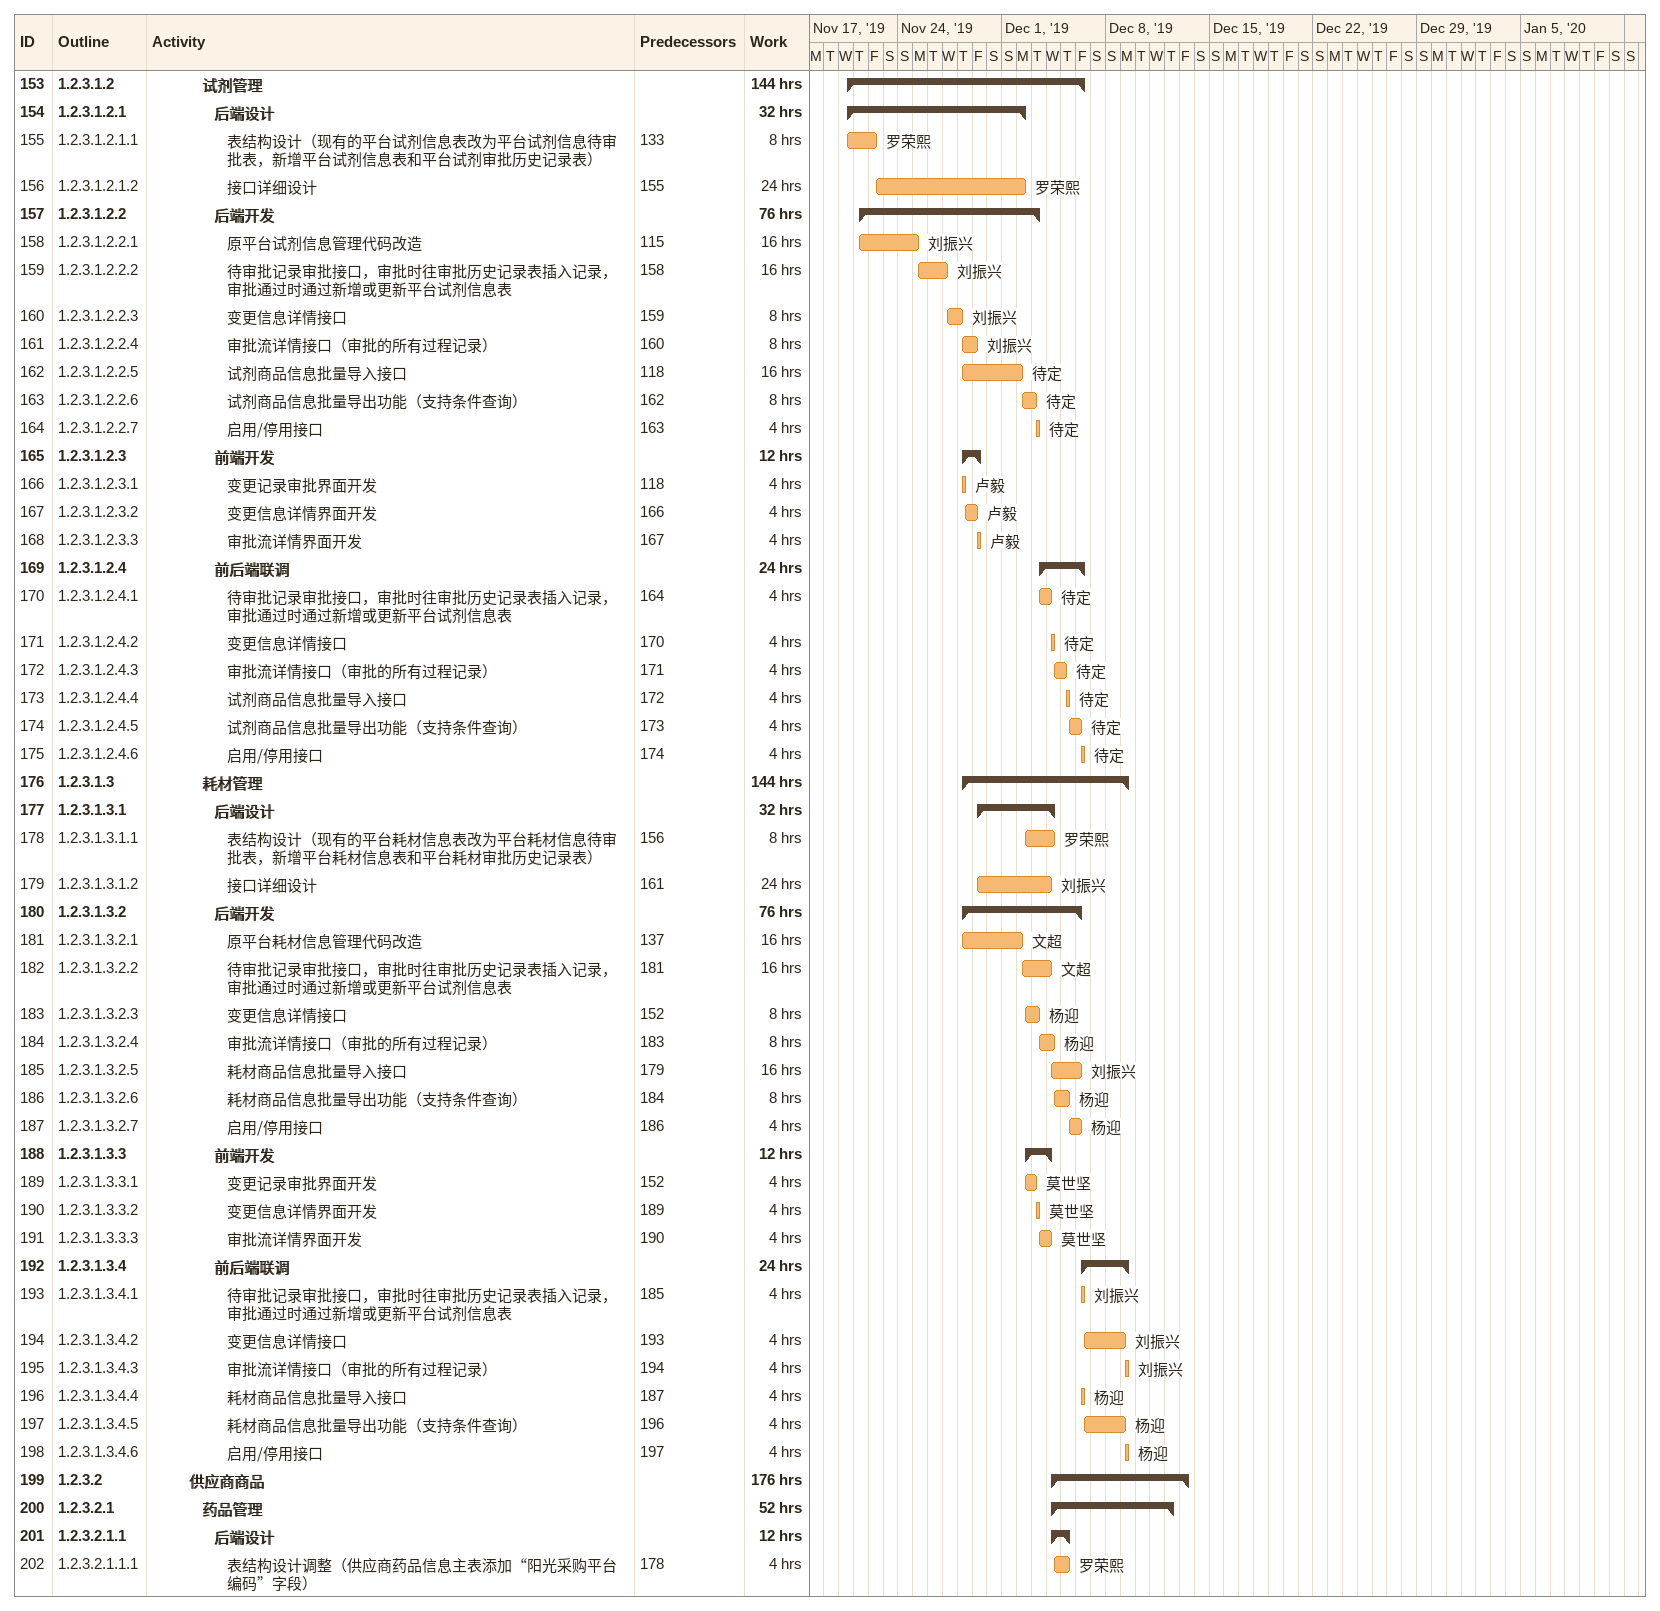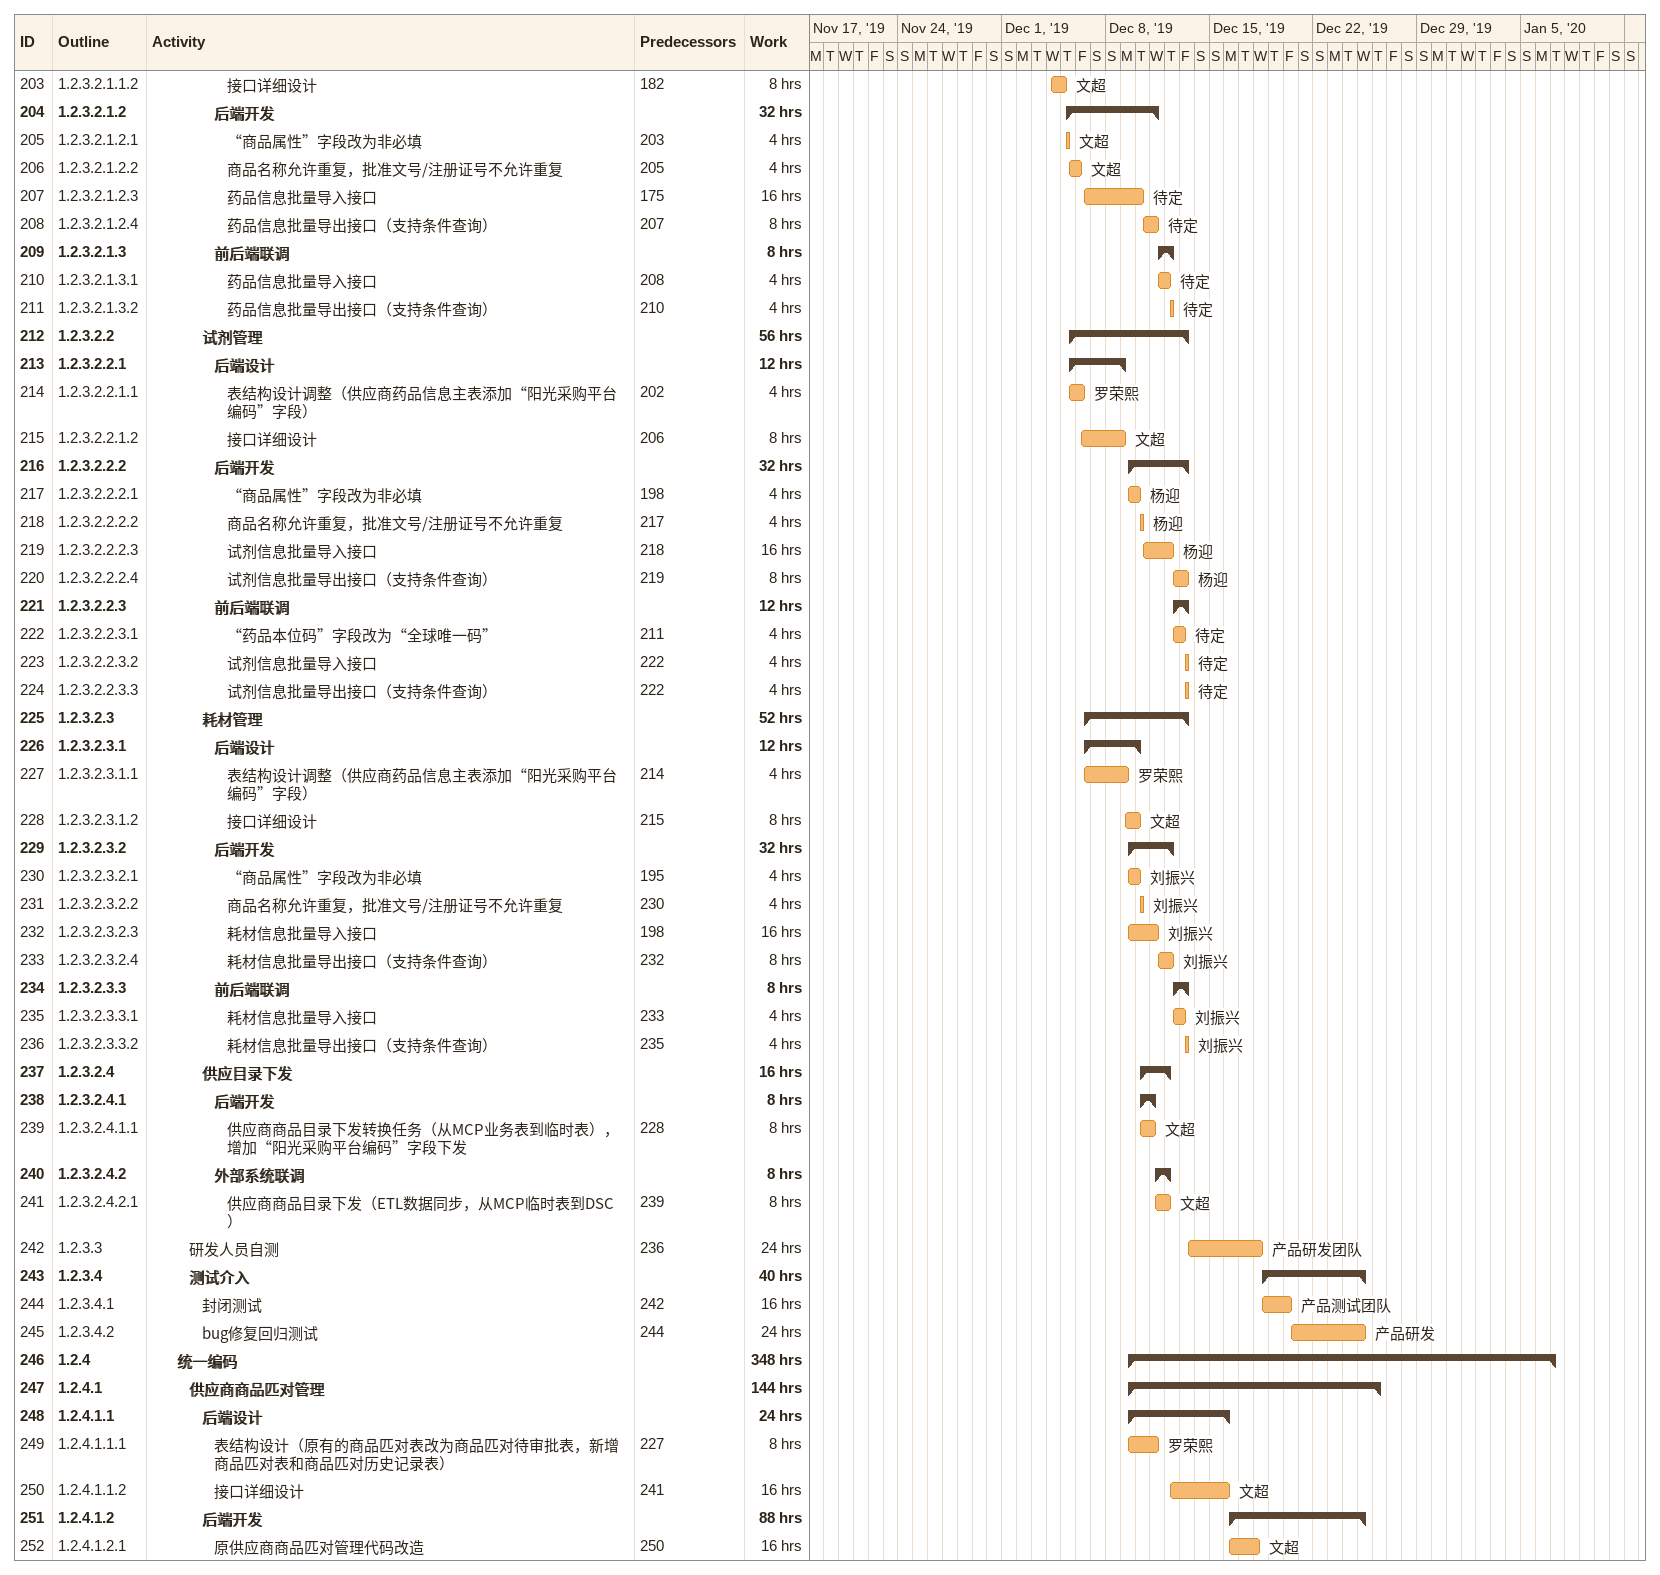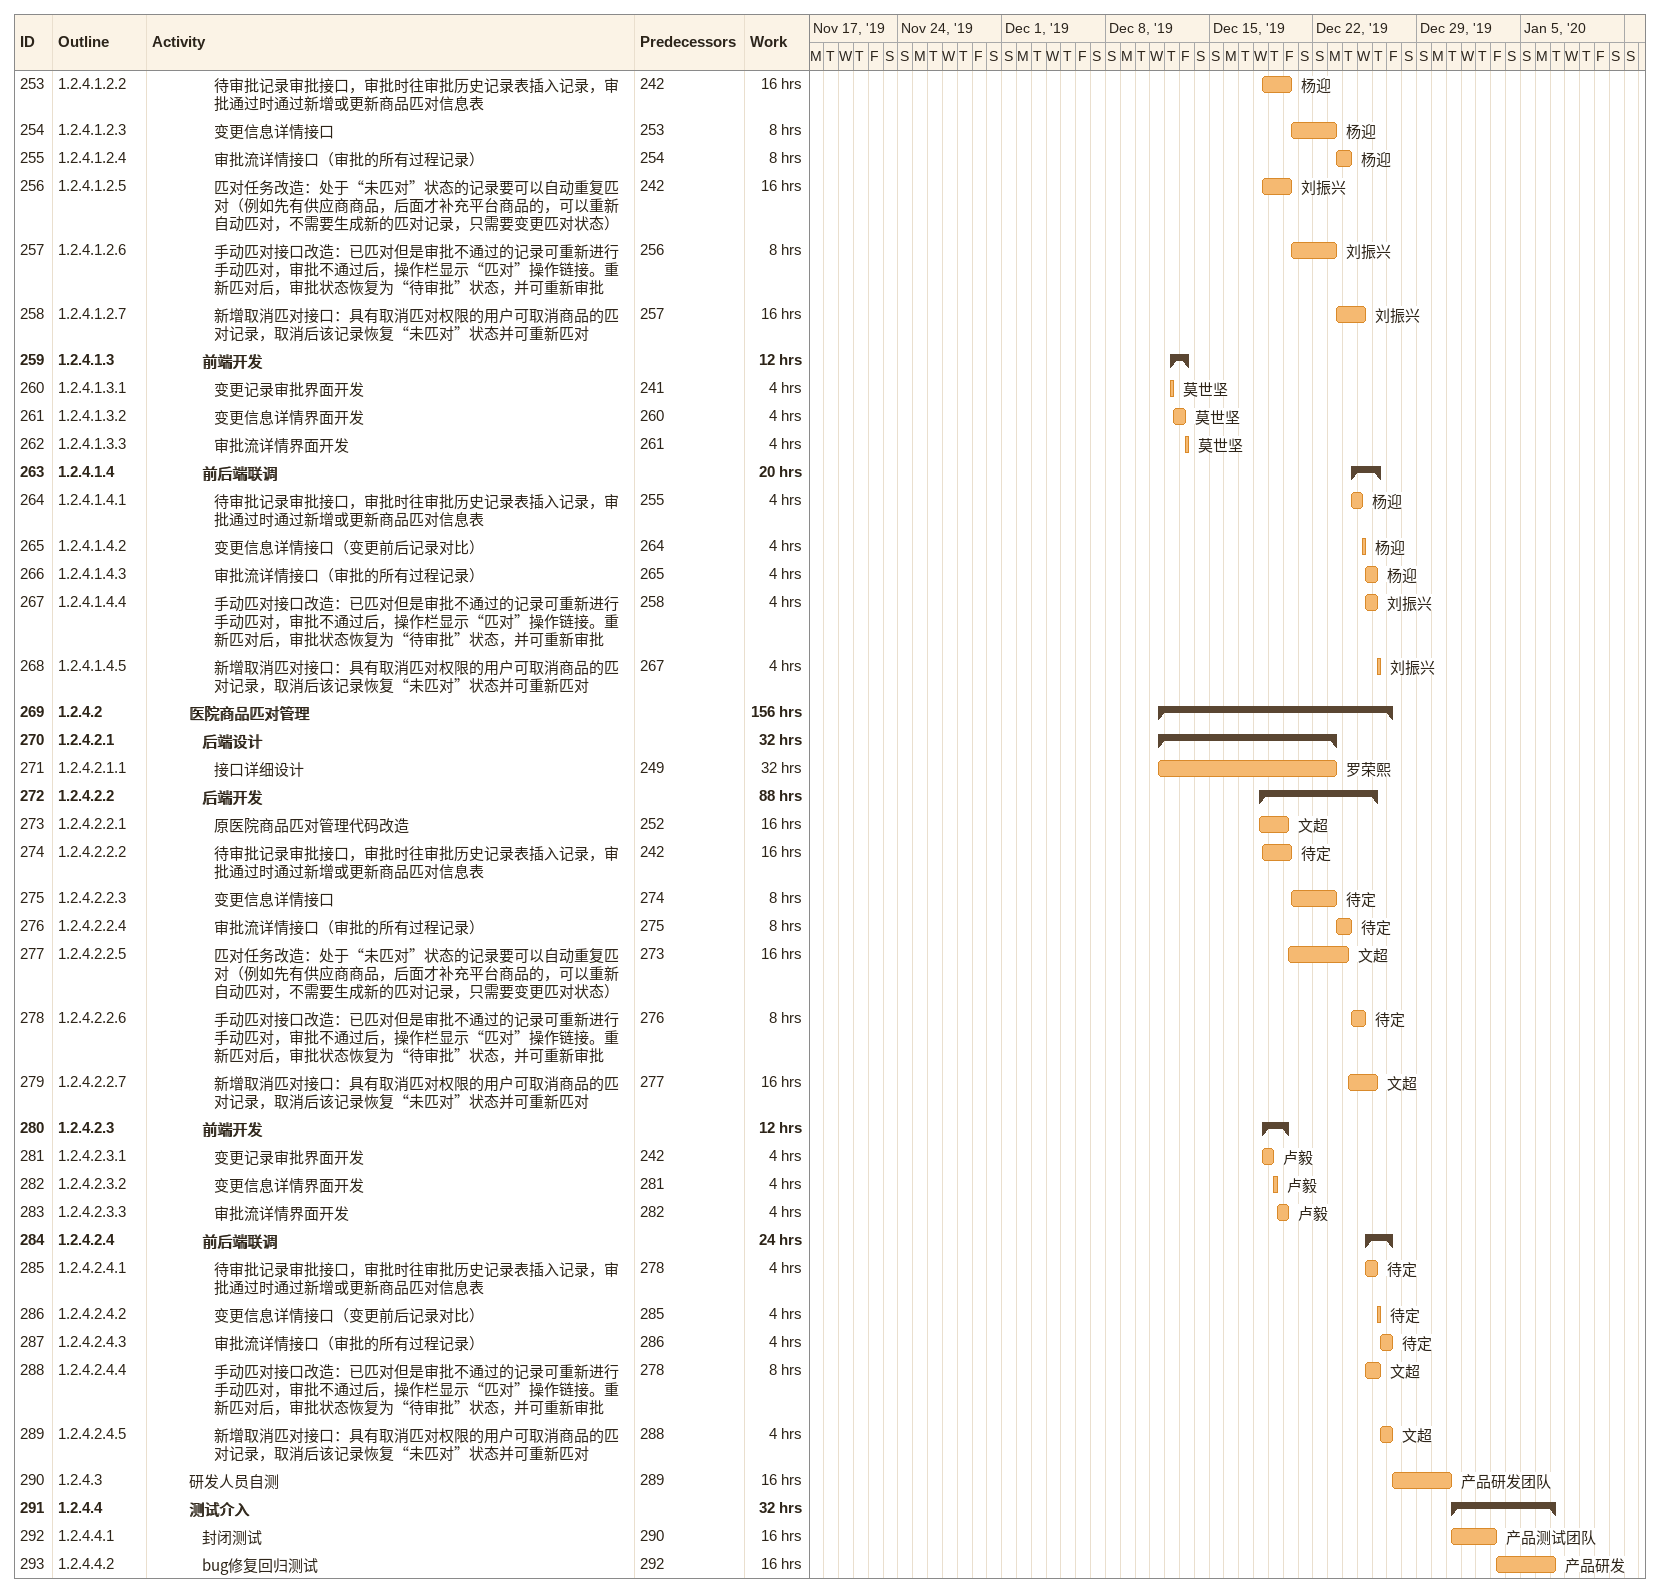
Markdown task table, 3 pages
| ID | WBS | Task | Start | Finish | Predecessors | Resources | Work (h) |
|---|---|---|---|---|---|---|---|
| 153 | 1.2.3.1.2 | **试剂管理** | 2019-11-20 | 2019-12-06 |  |  | 144 |
| 154 | 1.2.3.1.2.1 | **后端设计** | 2019-11-20 | 2019-12-02 |  |  | 32 |
| 155 | 1.2.3.1.2.1.1 | 表结构设计（现有的平台试剂信息表改为平台试剂信息待审批表，新增平台试剂信息表和平台试剂审批历史记录表） | 2019-11-20 | 2019-11-22 | 133 | 罗荣熙 | 8 |
| 156 | 1.2.3.1.2.1.2 | 接口详细设计 | 2019-11-22 | 2019-12-02 | 155 | 罗荣熙 | 24 |
| 157 | 1.2.3.1.2.2 | **后端开发** | 2019-11-21 | 2019-12-03 |  |  | 76 |
| 158 | 1.2.3.1.2.2.1 | 原平台试剂信息管理代码改造 | 2019-11-21 | 2019-11-25 | 115 | 刘振兴 | 16 |
| 159 | 1.2.3.1.2.2.2 | 待审批记录审批接口，审批时往审批历史记录表插入记录，审批通过时通过新增或更新平台试剂信息表 | 2019-11-25 | 2019-11-27 | 158 | 刘振兴 | 16 |
| 160 | 1.2.3.1.2.2.3 | 变更信息详情接口 | 2019-11-27 | 2019-11-28 | 159 | 刘振兴 | 8 |
| 161 | 1.2.3.1.2.2.4 | 审批流详情接口（审批的所有过程记录） | 2019-11-28 | 2019-11-29 | 160 | 刘振兴 | 8 |
| 162 | 1.2.3.1.2.2.5 | 试剂商品信息批量导入接口 | 2019-11-28 | 2019-12-02 | 118 | 待定 | 16 |
| 163 | 1.2.3.1.2.2.6 | 试剂商品信息批量导出功能（支持条件查询） | 2019-12-02 | 2019-12-03 | 162 | 待定 | 8 |
| 164 | 1.2.3.1.2.2.7 | 启用/停用接口 | 2019-12-03 | 2019-12-03 | 163 | 待定 | 4 |
| 165 | 1.2.3.1.2.3 | **前端开发** | 2019-11-28 | 2019-11-29 |  |  | 12 |
| 166 | 1.2.3.1.2.3.1 | 变更记录审批界面开发 | 2019-11-28 | 2019-11-28 | 118 | 卢毅 | 4 |
| 167 | 1.2.3.1.2.3.2 | 变更信息详情界面开发 | 2019-11-28 | 2019-11-29 | 166 | 卢毅 | 4 |
| 168 | 1.2.3.1.2.3.3 | 审批流详情界面开发 | 2019-11-29 | 2019-11-29 | 167 | 卢毅 | 4 |
| 169 | 1.2.3.1.2.4 | **前后端联调** | 2019-12-03 | 2019-12-06 |  |  | 24 |
| 170 | 1.2.3.1.2.4.1 | 待审批记录审批接口，审批时往审批历史记录表插入记录，审批通过时通过新增或更新平台试剂信息表 | 2019-12-03 | 2019-12-04 | 164 | 待定 | 4 |
| 171 | 1.2.3.1.2.4.2 | 变更信息详情接口 | 2019-12-04 | 2019-12-04 | 170 | 待定 | 4 |
| 172 | 1.2.3.1.2.4.3 | 审批流详情接口（审批的所有过程记录） | 2019-12-04 | 2019-12-05 | 171 | 待定 | 4 |
| 173 | 1.2.3.1.2.4.4 | 试剂商品信息批量导入接口 | 2019-12-05 | 2019-12-05 | 172 | 待定 | 4 |
| 174 | 1.2.3.1.2.4.5 | 试剂商品信息批量导出功能（支持条件查询） | 2019-12-05 | 2019-12-06 | 173 | 待定 | 4 |
| 175 | 1.2.3.1.2.4.6 | 启用/停用接口 | 2019-12-06 | 2019-12-06 | 174 | 待定 | 4 |
| 176 | 1.2.3.1.3 | **耗材管理** | 2019-11-28 | 2019-12-09 |  |  | 144 |
| 177 | 1.2.3.1.3.1 | **后端设计** | 2019-11-29 | 2019-12-04 |  |  | 32 |
| 178 | 1.2.3.1.3.1.1 | 表结构设计（现有的平台耗材信息表改为平台耗材信息待审批表，新增平台耗材信息表和平台耗材审批历史记录表） | 2019-12-02 | 2019-12-04 | 156 | 罗荣熙 | 8 |
| 179 | 1.2.3.1.3.1.2 | 接口详细设计 | 2019-11-29 | 2019-12-04 | 161 | 刘振兴 | 24 |
| 180 | 1.2.3.1.3.2 | **后端开发** | 2019-11-28 | 2019-12-06 |  |  | 76 |
| 181 | 1.2.3.1.3.2.1 | 原平台耗材信息管理代码改造 | 2019-11-28 | 2019-12-02 | 137 | 文超 | 16 |
| 182 | 1.2.3.1.3.2.2 | 待审批记录审批接口，审批时往审批历史记录表插入记录，审批通过时通过新增或更新平台试剂信息表 | 2019-12-02 | 2019-12-04 | 181 | 文超 | 16 |
| 183 | 1.2.3.1.3.2.3 | 变更信息详情接口 | 2019-12-02 | 2019-12-03 | 152 | 杨迎 | 8 |
| 184 | 1.2.3.1.3.2.4 | 审批流详情接口（审批的所有过程记录） | 2019-12-03 | 2019-12-04 | 183 | 杨迎 | 8 |
| 185 | 1.2.3.1.3.2.5 | 耗材商品信息批量导入接口 | 2019-12-04 | 2019-12-06 | 179 | 刘振兴 | 16 |
| 186 | 1.2.3.1.3.2.6 | 耗材商品信息批量导出功能（支持条件查询） | 2019-12-04 | 2019-12-05 | 184 | 杨迎 | 8 |
| 187 | 1.2.3.1.3.2.7 | 启用/停用接口 | 2019-12-05 | 2019-12-06 | 186 | 杨迎 | 4 |
| 188 | 1.2.3.1.3.3 | **前端开发** | 2019-12-02 | 2019-12-04 |  |  | 12 |
| 189 | 1.2.3.1.3.3.1 | 变更记录审批界面开发 | 2019-12-02 | 2019-12-03 | 152 | 莫世坚 | 4 |
| 190 | 1.2.3.1.3.3.2 | 变更信息详情界面开发 | 2019-12-03 | 2019-12-03 | 189 | 莫世坚 | 4 |
| 191 | 1.2.3.1.3.3.3 | 审批流详情界面开发 | 2019-12-03 | 2019-12-04 | 190 | 莫世坚 | 4 |
| 192 | 1.2.3.1.3.4 | **前后端联调** | 2019-12-06 | 2019-12-09 |  |  | 24 |
| 193 | 1.2.3.1.3.4.1 | 待审批记录审批接口，审批时往审批历史记录表插入记录，审批通过时通过新增或更新平台试剂信息表 | 2019-12-06 | 2019-12-06 | 185 | 刘振兴 | 4 |
| 194 | 1.2.3.1.3.4.2 | 变更信息详情接口 | 2019-12-06 | 2019-12-09 | 193 | 刘振兴 | 4 |
| 195 | 1.2.3.1.3.4.3 | 审批流详情接口（审批的所有过程记录） | 2019-12-09 | 2019-12-09 | 194 | 刘振兴 | 4 |
| 196 | 1.2.3.1.3.4.4 | 耗材商品信息批量导入接口 | 2019-12-06 | 2019-12-06 | 187 | 杨迎 | 4 |
| 197 | 1.2.3.1.3.4.5 | 耗材商品信息批量导出功能（支持条件查询） | 2019-12-06 | 2019-12-09 | 196 | 杨迎 | 4 |
| 198 | 1.2.3.1.3.4.6 | 启用/停用接口 | 2019-12-09 | 2019-12-09 | 197 | 杨迎 | 4 |
| 199 | 1.2.3.2 | **供应商商品** | 2019-12-04 | 2019-12-13 |  |  | 176 |
| 200 | 1.2.3.2.1 | **药品管理** | 2019-12-04 | 2019-12-12 |  |  | 52 |
| 201 | 1.2.3.2.1.1 | **后端设计** | 2019-12-04 | 2019-12-05 |  |  | 12 |
| 202 | 1.2.3.2.1.1.1 | 表结构设计调整（供应商药品信息主表添加“阳光采购平台编码”字段） | 2019-12-04 | 2019-12-05 | 178 | 罗荣熙 | 4 |
| 203 | 1.2.3.2.1.1.2 | 接口详细设计 | 2019-12-04 | 2019-12-05 | 182 | 文超 | 8 |
| 204 | 1.2.3.2.1.2 | **后端开发** | 2019-12-05 | 2019-12-11 |  |  | 32 |
| 205 | 1.2.3.2.1.2.1 | “商品属性”字段改为非必填 | 2019-12-05 | 2019-12-05 | 203 | 文超 | 4 |
| 206 | 1.2.3.2.1.2.2 | 商品名称允许重复，批准文号/注册证号不允许重复 | 2019-12-05 | 2019-12-06 | 205 | 文超 | 4 |
| 207 | 1.2.3.2.1.2.3 | 药品信息批量导入接口 | 2019-12-06 | 2019-12-10 | 175 | 待定 | 16 |
| 208 | 1.2.3.2.1.2.4 | 药品信息批量导出接口（支持条件查询） | 2019-12-10 | 2019-12-11 | 207 | 待定 | 8 |
| 209 | 1.2.3.2.1.3 | **前后端联调** | 2019-12-11 | 2019-12-12 |  |  | 8 |
| 210 | 1.2.3.2.1.3.1 | 药品信息批量导入接口 | 2019-12-11 | 2019-12-12 | 208 | 待定 | 4 |
| 211 | 1.2.3.2.1.3.2 | 药品信息批量导出接口（支持条件查询） | 2019-12-12 | 2019-12-12 | 210 | 待定 | 4 |
| 212 | 1.2.3.2.2 | **试剂管理** | 2019-12-05 | 2019-12-13 |  |  | 56 |
| 213 | 1.2.3.2.2.1 | **后端设计** | 2019-12-05 | 2019-12-09 |  |  | 12 |
| 214 | 1.2.3.2.2.1.1 | 表结构设计调整（供应商药品信息主表添加“阳光采购平台编码”字段） | 2019-12-05 | 2019-12-06 | 202 | 罗荣熙 | 4 |
| 215 | 1.2.3.2.2.1.2 | 接口详细设计 | 2019-12-06 | 2019-12-09 | 206 | 文超 | 8 |
| 216 | 1.2.3.2.2.2 | **后端开发** | 2019-12-09 | 2019-12-13 |  |  | 32 |
| 217 | 1.2.3.2.2.2.1 | “商品属性”字段改为非必填 | 2019-12-09 | 2019-12-10 | 198 | 杨迎 | 4 |
| 218 | 1.2.3.2.2.2.2 | 商品名称允许重复，批准文号/注册证号不允许重复 | 2019-12-10 | 2019-12-10 | 217 | 杨迎 | 4 |
| 219 | 1.2.3.2.2.2.3 | 试剂信息批量导入接口 | 2019-12-10 | 2019-12-12 | 218 | 杨迎 | 16 |
| 220 | 1.2.3.2.2.2.4 | 试剂信息批量导出接口（支持条件查询） | 2019-12-12 | 2019-12-13 | 219 | 杨迎 | 8 |
| 221 | 1.2.3.2.2.3 | **前后端联调** | 2019-12-12 | 2019-12-13 |  |  | 12 |
| 222 | 1.2.3.2.2.3.1 | “药品本位码”字段改为“全球唯一码” | 2019-12-12 | 2019-12-13 | 211 | 待定 | 4 |
| 223 | 1.2.3.2.2.3.2 | 试剂信息批量导入接口 | 2019-12-13 | 2019-12-13 | 222 | 待定 | 4 |
| 224 | 1.2.3.2.2.3.3 | 试剂信息批量导出接口（支持条件查询） | 2019-12-13 | 2019-12-13 | 222 | 待定 | 4 |
| 225 | 1.2.3.2.3 | **耗材管理** | 2019-12-06 | 2019-12-13 |  |  | 52 |
| 226 | 1.2.3.2.3.1 | **后端设计** | 2019-12-06 | 2019-12-10 |  |  | 12 |
| 227 | 1.2.3.2.3.1.1 | 表结构设计调整（供应商药品信息主表添加“阳光采购平台编码”字段） | 2019-12-06 | 2019-12-09 | 214 | 罗荣熙 | 4 |
| 228 | 1.2.3.2.3.1.2 | 接口详细设计 | 2019-12-09 | 2019-12-10 | 215 | 文超 | 8 |
| 229 | 1.2.3.2.3.2 | **后端开发** | 2019-12-09 | 2019-12-12 |  |  | 32 |
| 230 | 1.2.3.2.3.2.1 | “商品属性”字段改为非必填 | 2019-12-09 | 2019-12-10 | 195 | 刘振兴 | 4 |
| 231 | 1.2.3.2.3.2.2 | 商品名称允许重复，批准文号/注册证号不允许重复 | 2019-12-10 | 2019-12-10 | 230 | 刘振兴 | 4 |
| 232 | 1.2.3.2.3.2.3 | 耗材信息批量导入接口 | 2019-12-09 | 2019-12-11 | 198 | 刘振兴 | 16 |
| 233 | 1.2.3.2.3.2.4 | 耗材信息批量导出接口（支持条件查询） | 2019-12-11 | 2019-12-12 | 232 | 刘振兴 | 8 |
| 234 | 1.2.3.2.3.3 | **前后端联调** | 2019-12-12 | 2019-12-13 |  |  | 8 |
| 235 | 1.2.3.2.3.3.1 | 耗材信息批量导入接口 | 2019-12-12 | 2019-12-13 | 233 | 刘振兴 | 4 |
| 236 | 1.2.3.2.3.3.2 | 耗材信息批量导出接口（支持条件查询） | 2019-12-13 | 2019-12-13 | 235 | 刘振兴 | 4 |
| 237 | 1.2.3.2.4 | **供应目录下发** | 2019-12-10 | 2019-12-12 |  |  | 16 |
| 238 | 1.2.3.2.4.1 | **后端开发** | 2019-12-10 | 2019-12-11 |  |  | 8 |
| 239 | 1.2.3.2.4.1.1 | 供应商商品目录下发转换任务（从MCP业务表到临时表），增加“阳光采购平台编码”字段下发 | 2019-12-10 | 2019-12-11 | 228 | 文超 | 8 |
| 240 | 1.2.3.2.4.2 | **外部系统联调** | 2019-12-11 | 2019-12-12 |  |  | 8 |
| 241 | 1.2.3.2.4.2.1 | 供应商商品目录下发（ETL数据同步，从MCP临时表到DSC） | 2019-12-11 | 2019-12-12 | 239 | 文超 | 8 |
| 242 | 1.2.3.3 | 研发人员自测 | 2019-12-13 | 2019-12-18 | 236 | 产品研发团队 | 24 |
| 243 | 1.2.3.4 | **测试介入** | 2019-12-18 | 2019-12-25 |  |  | 40 |
| 244 | 1.2.3.4.1 | 封闭测试 | 2019-12-18 | 2019-12-20 | 242 | 产品测试团队 | 16 |
| 245 | 1.2.3.4.2 | bug修复回归测试 | 2019-12-20 | 2019-12-25 | 244 | 产品研发 | 24 |
| 246 | 1.2.4 | **统一编码** | 2019-12-09 | 2020-01-07 |  |  | 348 |
| 247 | 1.2.4.1 | **供应商商品匹对管理** | 2019-12-09 | 2019-12-26 |  |  | 144 |
| 248 | 1.2.4.1.1 | **后端设计** | 2019-12-09 | 2019-12-16 |  |  | 24 |
| 249 | 1.2.4.1.1.1 | 表结构设计（原有的商品匹对表改为商品匹对待审批表，新增商品匹对表和商品匹对历史记录表） | 2019-12-09 | 2019-12-11 | 227 | 罗荣熙 | 8 |
| 250 | 1.2.4.1.1.2 | 接口详细设计 | 2019-12-12 | 2019-12-16 | 241 | 文超 | 16 |
| 251 | 1.2.4.1.2 | **后端开发** | 2019-12-16 | 2019-12-25 |  |  | 88 |
| 252 | 1.2.4.1.2.1 | 原供应商商品匹对管理代码改造 | 2019-12-16 | 2019-12-18 | 250 | 文超 | 16 |
| 253 | 1.2.4.1.2.2 | 待审批记录审批接口，审批时往审批历史记录表插入记录，审批通过时通过新增或更新商品匹对信息表 | 2019-12-18 | 2019-12-20 | 242 | 杨迎 | 16 |
| 254 | 1.2.4.1.2.3 | 变更信息详情接口 | 2019-12-20 | 2019-12-23 | 253 | 杨迎 | 8 |
| 255 | 1.2.4.1.2.4 | 审批流详情接口（审批的所有过程记录） | 2019-12-23 | 2019-12-24 | 254 | 杨迎 | 8 |
| 256 | 1.2.4.1.2.5 | 匹对任务改造：处于“未匹对”状态的记录要可以自动重复匹对（例如先有供应商商品，后面才补充平台商品的，可以重新自动匹对，不需要生成新的匹对记录，只需要变更匹对状态） | 2019-12-18 | 2019-12-20 | 242 | 刘振兴 | 16 |
| 257 | 1.2.4.1.2.6 | 手动匹对接口改造：已匹对但是审批不通过的记录可重新进行手动匹对，审批不通过后，操作栏显示“匹对”操作链接。重新匹对后，审批状态恢复为“待审批”状态，并可重新审批 | 2019-12-20 | 2019-12-23 | 256 | 刘振兴 | 8 |
| 258 | 1.2.4.1.2.7 | 新增取消匹对接口：具有取消匹对权限的用户可取消商品的匹对记录，取消后该记录恢复“未匹对”状态并可重新匹对 | 2019-12-23 | 2019-12-25 | 257 | 刘振兴 | 16 |
| 259 | 1.2.4.1.3 | **前端开发** | 2019-12-12 | 2019-12-13 |  |  | 12 |
| 260 | 1.2.4.1.3.1 | 变更记录审批界面开发 | 2019-12-12 | 2019-12-12 | 241 | 莫世坚 | 4 |
| 261 | 1.2.4.1.3.2 | 变更信息详情界面开发 | 2019-12-12 | 2019-12-13 | 260 | 莫世坚 | 4 |
| 262 | 1.2.4.1.3.3 | 审批流详情界面开发 | 2019-12-13 | 2019-12-13 | 261 | 莫世坚 | 4 |
| 263 | 1.2.4.1.4 | **前后端联调** | 2019-12-24 | 2019-12-26 |  |  | 20 |
| 264 | 1.2.4.1.4.1 | 待审批记录审批接口，审批时往审批历史记录表插入记录，审批通过时通过新增或更新商品匹对信息表 | 2019-12-24 | 2019-12-25 | 255 | 杨迎 | 4 |
| 265 | 1.2.4.1.4.2 | 变更信息详情接口（变更前后记录对比） | 2019-12-25 | 2019-12-25 | 264 | 杨迎 | 4 |
| 266 | 1.2.4.1.4.3 | 审批流详情接口（审批的所有过程记录） | 2019-12-25 | 2019-12-26 | 265 | 杨迎 | 4 |
| 267 | 1.2.4.1.4.4 | 手动匹对接口改造：已匹对但是审批不通过的记录可重新进行手动匹对，审批不通过后，操作栏显示“匹对”操作链接。重新匹对后，审批状态恢复为“待审批”状态，并可重新审批 | 2019-12-25 | 2019-12-26 | 258 | 刘振兴 | 4 |
| 268 | 1.2.4.1.4.5 | 新增取消匹对接口：具有取消匹对权限的用户可取消商品的匹对记录，取消后该记录恢复“未匹对”状态并可重新匹对 | 2019-12-26 | 2019-12-26 | 267 | 刘振兴 | 4 |
| 269 | 1.2.4.2 | **医院商品匹对管理** | 2019-12-11 | 2019-12-27 |  |  | 156 |
| 270 | 1.2.4.2.1 | **后端设计** | 2019-12-11 | 2019-12-23 |  |  | 32 |
| 271 | 1.2.4.2.1.1 | 接口详细设计 | 2019-12-11 | 2019-12-23 | 249 | 罗荣熙 | 32 |
| 272 | 1.2.4.2.2 | **后端开发** | 2019-12-18 | 2019-12-26 |  |  | 88 |
| 273 | 1.2.4.2.2.1 | 原医院商品匹对管理代码改造 | 2019-12-18 | 2019-12-20 | 252 | 文超 | 16 |
| 274 | 1.2.4.2.2.2 | 待审批记录审批接口，审批时往审批历史记录表插入记录，审批通过时通过新增或更新商品匹对信息表 | 2019-12-18 | 2019-12-20 | 242 | 待定 | 16 |
| 275 | 1.2.4.2.2.3 | 变更信息详情接口 | 2019-12-20 | 2019-12-23 | 274 | 待定 | 8 |
| 276 | 1.2.4.2.2.4 | 审批流详情接口（审批的所有过程记录） | 2019-12-23 | 2019-12-24 | 275 | 待定 | 8 |
| 277 | 1.2.4.2.2.5 | 匹对任务改造：处于“未匹对”状态的记录要可以自动重复匹对（例如先有供应商商品，后面才补充平台商品的，可以重新自动匹对，不需要生成新的匹对记录，只需要变更匹对状态） | 2019-12-20 | 2019-12-24 | 273 | 文超 | 16 |
| 278 | 1.2.4.2.2.6 | 手动匹对接口改造：已匹对但是审批不通过的记录可重新进行手动匹对，审批不通过后，操作栏显示“匹对”操作链接。重新匹对后，审批状态恢复为“待审批”状态，并可重新审批 | 2019-12-24 | 2019-12-25 | 276 | 待定 | 8 |
| 279 | 1.2.4.2.2.7 | 新增取消匹对接口：具有取消匹对权限的用户可取消商品的匹对记录，取消后该记录恢复“未匹对”状态并可重新匹对 | 2019-12-24 | 2019-12-26 | 277 | 文超 | 16 |
| 280 | 1.2.4.2.3 | **前端开发** | 2019-12-18 | 2019-12-20 |  |  | 12 |
| 281 | 1.2.4.2.3.1 | 变更记录审批界面开发 | 2019-12-18 | 2019-12-19 | 242 | 卢毅 | 4 |
| 282 | 1.2.4.2.3.2 | 变更信息详情界面开发 | 2019-12-19 | 2019-12-19 | 281 | 卢毅 | 4 |
| 283 | 1.2.4.2.3.3 | 审批流详情界面开发 | 2019-12-19 | 2019-12-20 | 282 | 卢毅 | 4 |
| 284 | 1.2.4.2.4 | **前后端联调** | 2019-12-25 | 2019-12-27 |  |  | 24 |
| 285 | 1.2.4.2.4.1 | 待审批记录审批接口，审批时往审批历史记录表插入记录，审批通过时通过新增或更新商品匹对信息表 | 2019-12-25 | 2019-12-26 | 278 | 待定 | 4 |
| 286 | 1.2.4.2.4.2 | 变更信息详情接口（变更前后记录对比） | 2019-12-26 | 2019-12-26 | 285 | 待定 | 4 |
| 287 | 1.2.4.2.4.3 | 审批流详情接口（审批的所有过程记录） | 2019-12-26 | 2019-12-27 | 286 | 待定 | 4 |
| 288 | 1.2.4.2.4.4 | 手动匹对接口改造：已匹对但是审批不通过的记录可重新进行手动匹对，审批不通过后，操作栏显示“匹对”操作链接。重新匹对后，审批状态恢复为“待审批”状态，并可重新审批 | 2019-12-25 | 2019-12-26 | 278 | 文超 | 8 |
| 289 | 1.2.4.2.4.5 | 新增取消匹对接口：具有取消匹对权限的用户可取消商品的匹对记录，取消后该记录恢复“未匹对”状态并可重新匹对 | 2019-12-26 | 2019-12-27 | 288 | 文超 | 4 |
| 290 | 1.2.4.3 | 研发人员自测 | 2019-12-27 | 2019-12-31 | 289 | 产品研发团队 | 16 |
| 291 | 1.2.4.4 | **测试介入** | 2019-12-31 | 2020-01-07 |  |  | 32 |
| 292 | 1.2.4.4.1 | 封闭测试 | 2019-12-31 | 2020-01-03 | 290 | 产品测试团队 | 16 |
| 293 | 1.2.4.4.2 | bug修复回归测试 | 2020-01-03 | 2020-01-07 | 292 | 产品研发 | 16 |
